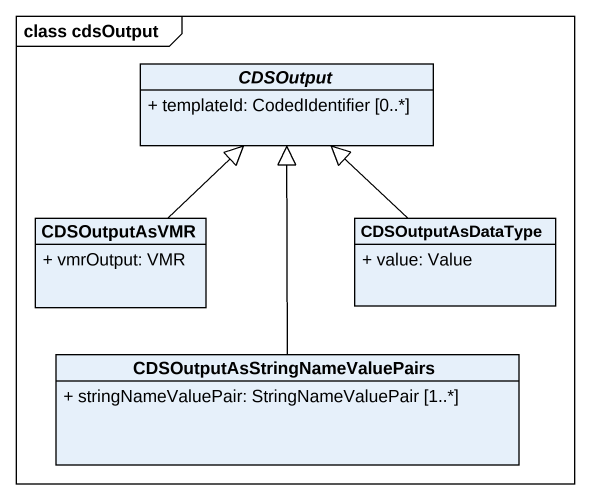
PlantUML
@startuml
mainframe class cdsOutput
hide circle
hide empty members
skinparam classAttributeIconSize 0
abstract class CDSOutput {
  + templateId: CodedIdentifier [0..*]
}
class CDSOutputAsVMR {
  + vmrOutput: VMR
}
class CDSOutputAsDataType {
  + value: Value
}
class "CDSOutputAsStringNameValuePairs" as CDSOutputAsStringNameValuePa {
  + stringNameValuePair: StringNameValuePair [1..*]
}
CDSOutputAsVMR -up-|> CDSOutput
CDSOutputAsDataType -up-|> CDSOutput
CDSOutputAsStringNameValuePa -up-|> CDSOutput
@enduml
